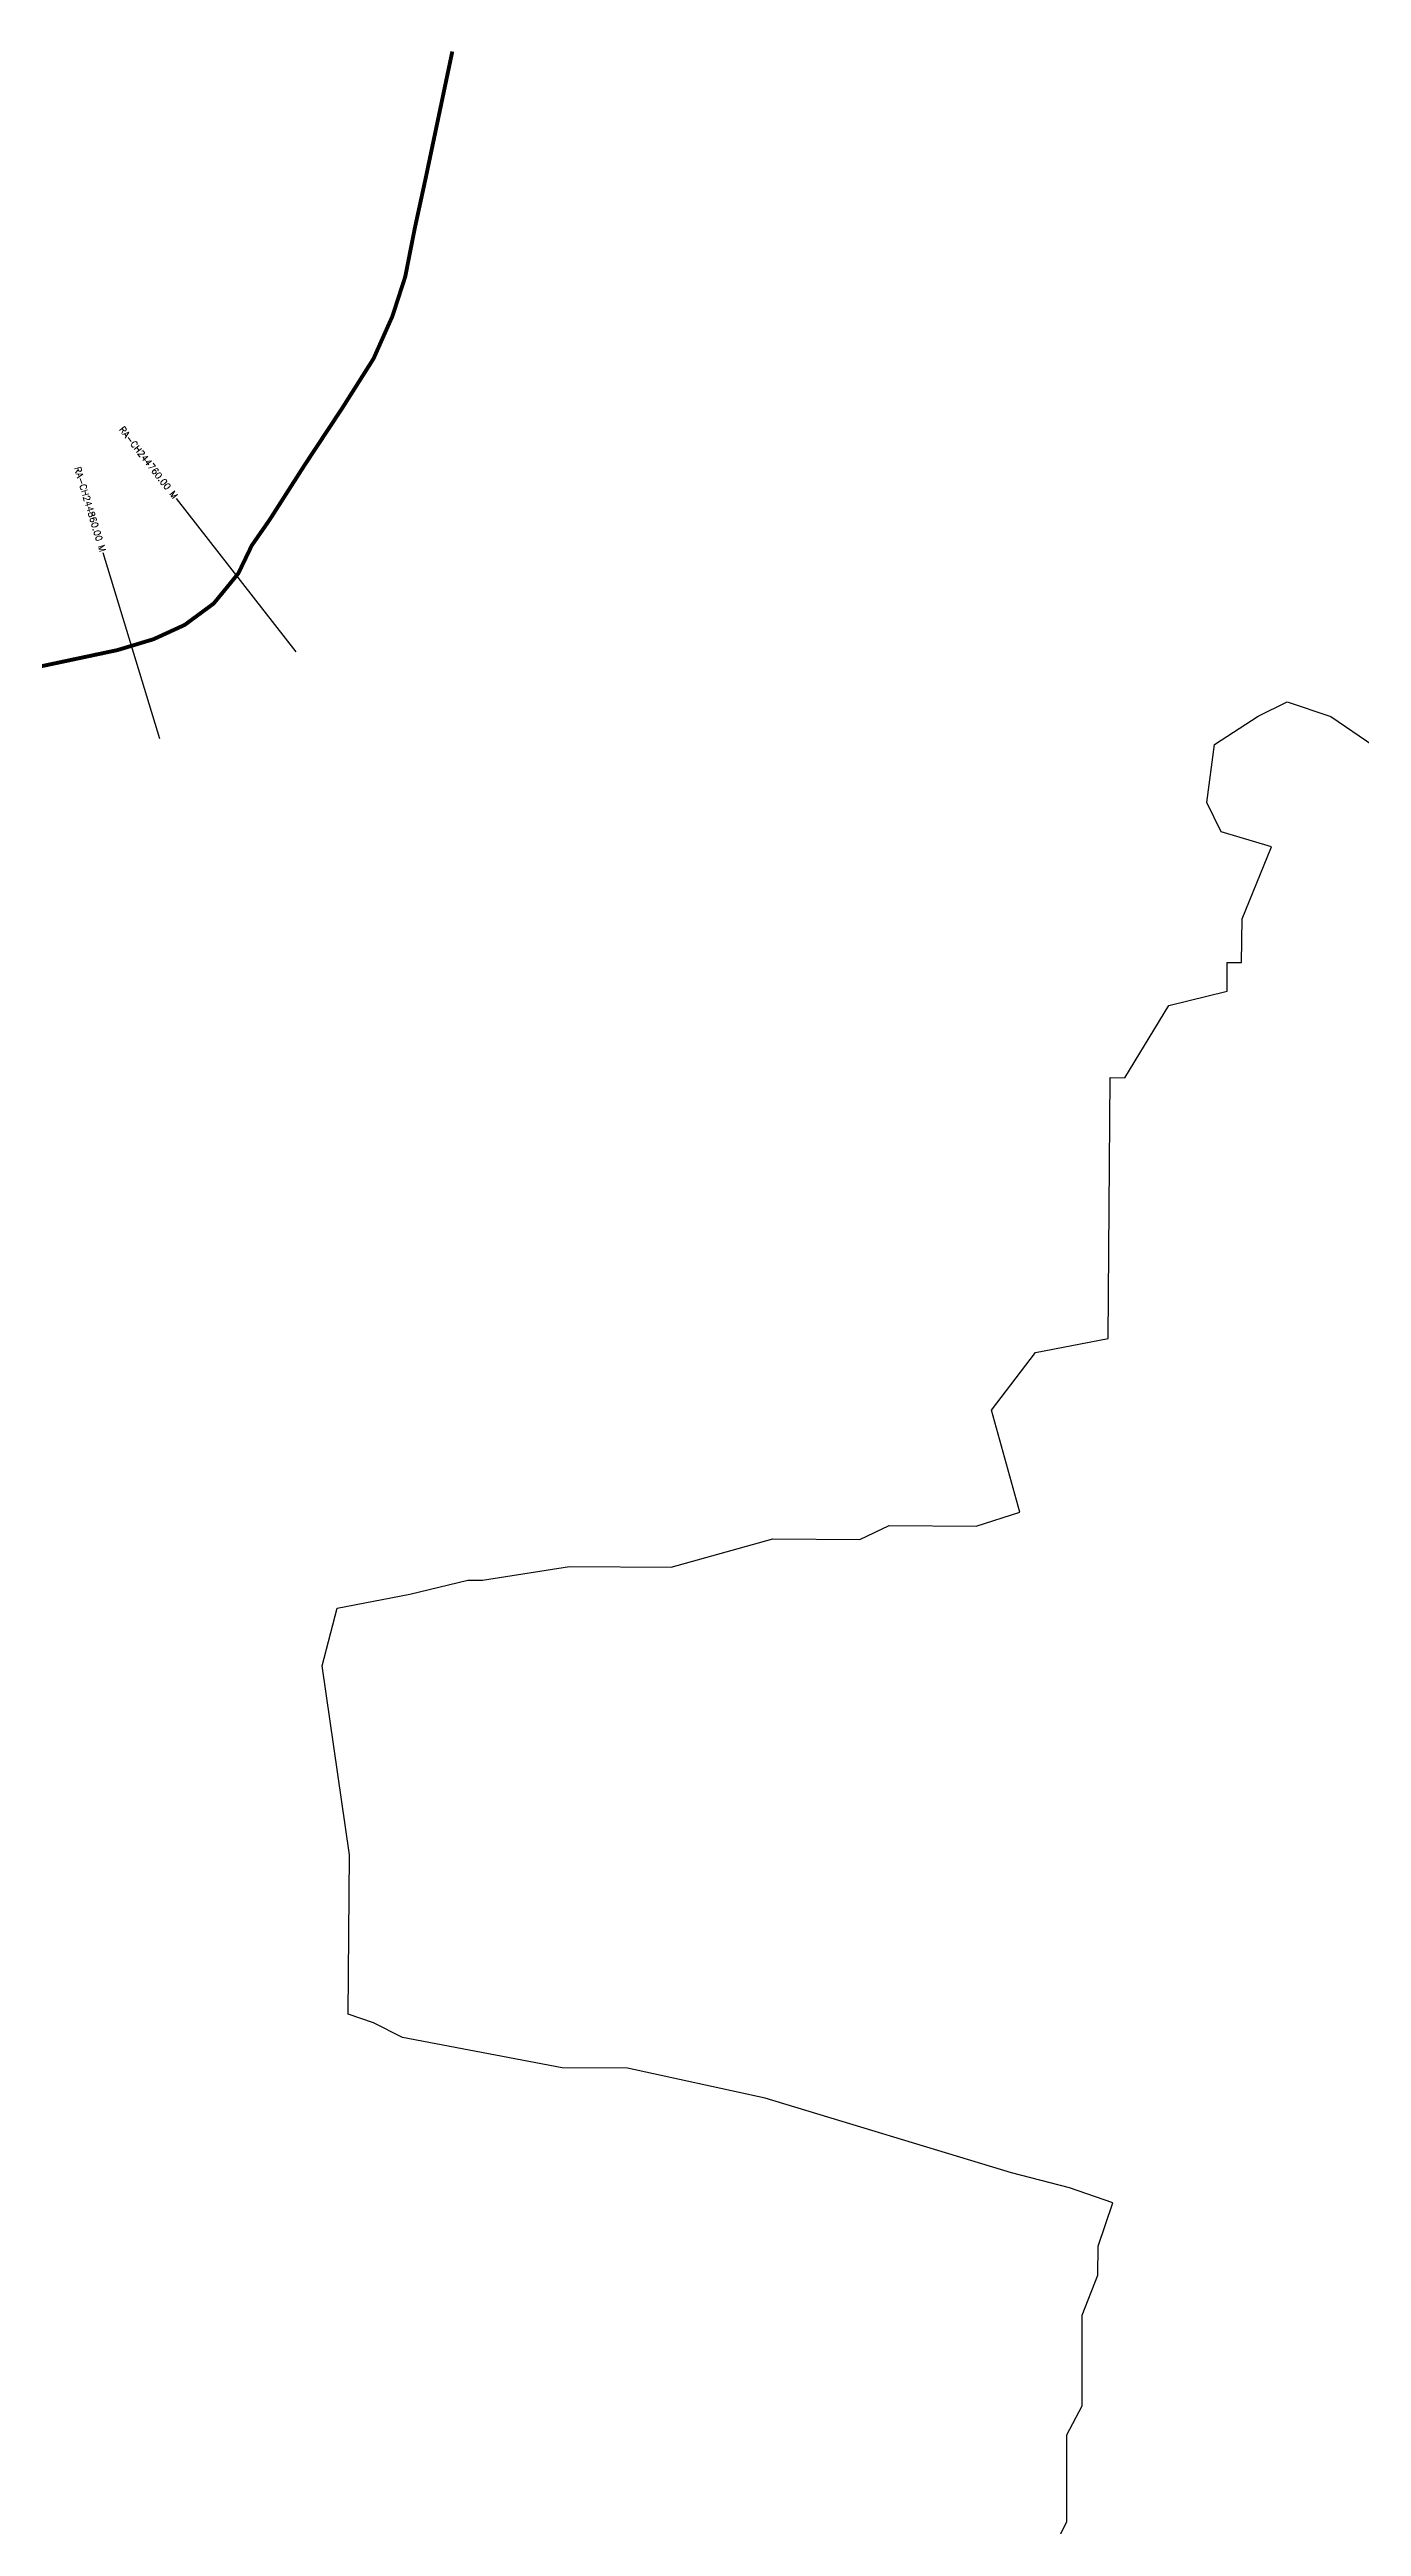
# Model space of a CAD drawing. Header units: metres. Extents: x 278224 to 282386, y 2044643 to 2047619.
# Drawn here: x 279212 to 280223, y 2045709 to 2047619 of the extents above; entities that cross this region are included whole.
import ezdxf
from ezdxf.enums import TextEntityAlignment as Align

# ---------------------------------------------------------------- set-up
doc = ezdxf.new("R2010")
doc.units = ezdxf.units.M
for name, color, linetype in [('CS', 134, 'Continuous'), ('CSMark', 6, 'Continuous'), ('NATURALLY PROTECTED', 3, 'Continuous')]:
    doc.layers.add(name, color=color, linetype=linetype)
doc.styles.get("Standard").update_dxf_attribs({"font": 'simplex.shx'})

msp = doc.modelspace()

# ---------------------------------------------------------------- linework, layer by layer
at = {"color": 6, "flags": 128}
msp.add_lwpolyline([(279990.6, 2045701.9), (279996.3, 2045713), (279996.3, 2045780.1), (280008.2, 2045802.5), (280008.2, 2045872.5), (280020.2, 2045903.2), (280020.4, 2045925.6), (280031.8, 2045959.1), (279998.3, 2045970.6), (279953.6, 2045982.1), (279763.7, 2046039.6), (279657.5, 2046062.8), (279607.1, 2046063.2), (279484.1, 2046086.5), (279461.8, 2046097.9), (279442.3, 2046104.4), (279443.3, 2046227.4), (279422.1, 2046373), (279433.7, 2046417.6), (279489.7, 2046428.4), (279534.5, 2046439.2), (279545.7, 2046439.1), (279612.9, 2046449.8), (279691.2, 2046449.1), (279769.7, 2046470.9), (279836.8, 2046470.4), (279859.2, 2046481.3), (279926.3, 2046480.8), (279960, 2046491.7), (279938.3, 2046570.2), (279972.2, 2046614.7), (280028.2, 2046625.4), (280029.8, 2046826.7), (280041, 2046826.6), (280075, 2046882.3), (280119.8, 2046893.2), (280119.9, 2046915.5), (280131.1, 2046915.4), (280131.4, 2046949), (280154.2, 2047004.7), (280115.2, 2047016.2), (280104.2, 2047038.7), (280110.1, 2047083.4), (280143.8, 2047105.5), (280166.3, 2047116.5), (280199.8, 2047105.1), (280233.1, 2047082.4)], dxfattribs=at)
at = {"layer": 'CS'}
for p, q in [((279402.2, 2047155.1), (279309.8, 2047273.3)), ((279296.9, 2047087.8), (279253.4, 2047231.4))]:
    msp.add_line(p, q, dxfattribs=at)
at = {"layer": 'NATURALLY PROTECTED', "const_width": 3, "flags": 128}
msp.add_lwpolyline([(279522.5, 2047617.9), (279502, 2047520.4), (279493.6, 2047481.7), (279486.2, 2047444.2), (279476.3, 2047413.7), (279461.8, 2047381.1), (279437.9, 2047343.3), (279408.5, 2047298.8), (279381.6, 2047256.7), (279367.9, 2047237), (279357.5, 2047215.4), (279338.5, 2047192.2), (279316.1, 2047175.7), (279292.1, 2047164.7), (279264.2, 2047156.3), (279198.2, 2047142.3)], dxfattribs=at)

# ---------------------------------------------------------------- texts
at = {"layer": 'CSMark'}
for s, rotation, p in [('RA-CH244760.00 M', 308.0146, (279309.2, 2047274.1)), ('RA-CH244860.00 M', 286.8511, (279253.1, 2047232.3))]:
    msp.add_text(s, height=5, rotation=rotation, dxfattribs=at).set_placement(p, align=Align.MIDDLE_RIGHT)

doc.saveas('drawing.dxf')
